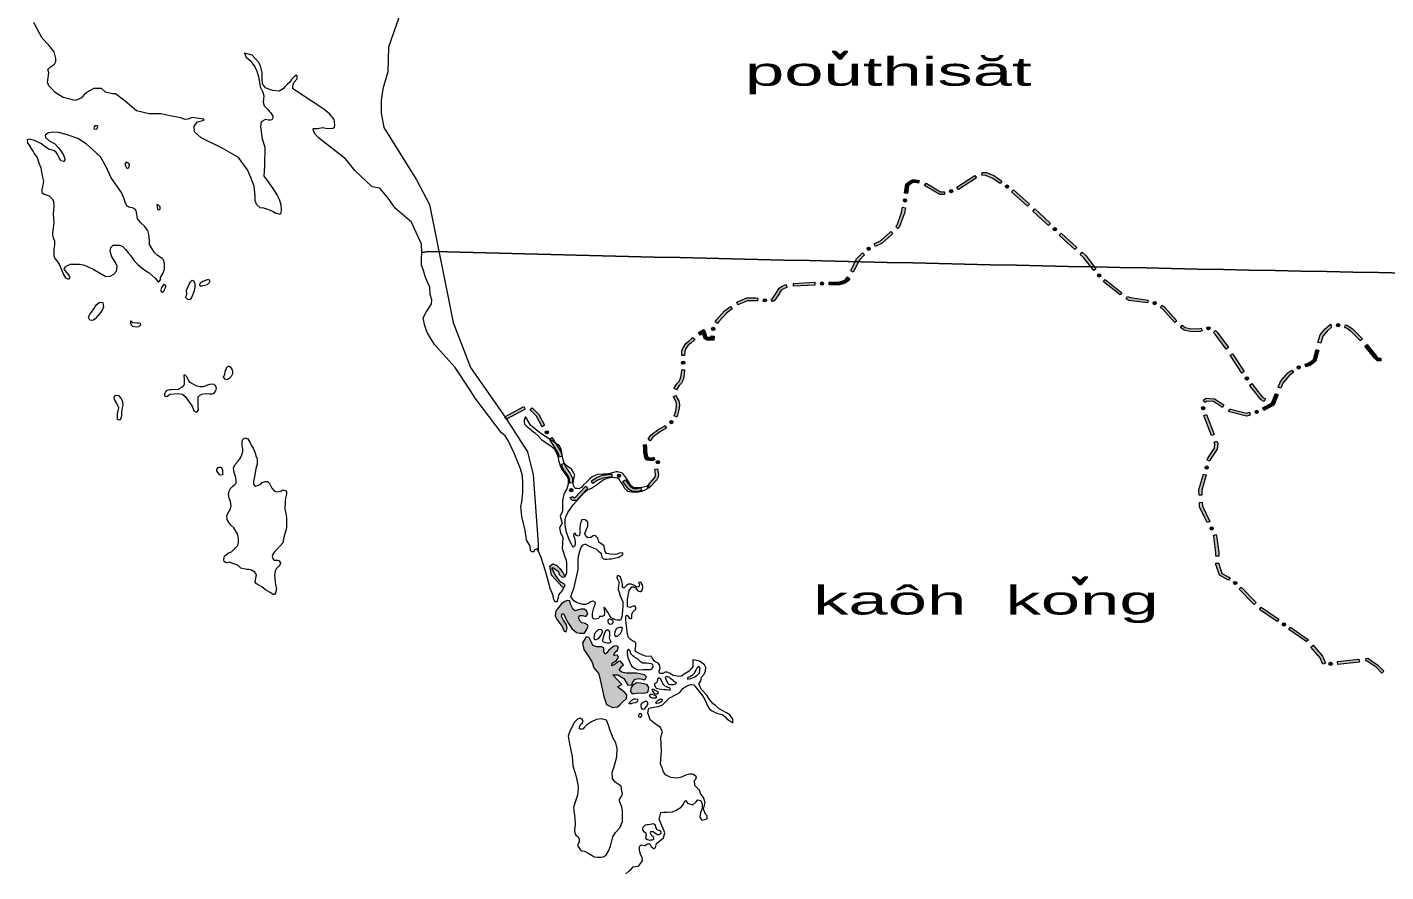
# Model space of a CAD drawing. Header units: metres. Extents: x -835890 to 1024355, y 79891 to 2211954.
# Drawn here: x -624335 to -433987, y 810971 to 929278 of the extents above; entities that cross this region are included whole.
import ezdxf

# ---------------------------------------------------------------- set-up
doc = ezdxf.new("R2010")
doc.units = ezdxf.units.M
doc.header["$LTSCALE"] = 2200
for name, color, linetype, lineweight in [('18', 7, 'Continuous', 13), ('20', 7, 'Continuous', 13), ('36', 7, 'Continuous', 13), ('37', 7, 'Continuous', 13)]:
    doc.layers.add(name, color=color, linetype=linetype, lineweight=lineweight)

msp = doc.modelspace()

# ---------------------------------------------------------------- hatches: boundary and pattern name
at = {"layer": '18'}
for points in [[(-549208, 852803), (-549051, 852237), (-549316, 852217), (-549773, 852561), (-549854, 852979), (-550701, 853535), (-550880, 853441), (-550555, 852950), (-550351, 852512), (-549851, 851836), (-549532, 851547), (-549118, 851291), (-549003, 851119), (-549142, 850792), (-549361, 850869), (-550384, 851946), (-550889, 852506), (-551131, 853792), (-550691, 854132), (-550131, 853891), (-549669, 853418), (-549405, 852968)], [(-545950, 844875), (-545717, 845387), (-545810, 845573), (-546276, 845806), (-546648, 845852), (-546881, 846085), (-547114, 846504), (-546974, 846876), (-546555, 846876), (-546229, 846783), (-546043, 846783), (-545764, 847109), (-545950, 847528), (-546322, 847760), (-546788, 847760), (-547579, 847528), (-547858, 847714), (-548231, 848459), (-548324, 848924), (-548649, 848970), (-549022, 848831), (-549487, 848505), (-549906, 847993), (-550278, 847528), (-550371, 846830), (-550185, 846411), (-549813, 845899), (-549394, 845340), (-549115, 844689), (-548836, 844596), (-548696, 845154), (-548836, 845666), (-549208, 846225), (-549487, 846737), (-549394, 847155), (-549161, 847062), (-548882, 846411), (-548510, 845759), (-548044, 845061), (-547393, 844503), (-546974, 844410), (-546276, 844410)], [(-540606, 836089), (-541610, 836875), (-541042, 837224), (-542297, 838583), (-541566, 838577), (-540737, 838053), (-540169, 837137), (-539645, 837180), (-539471, 837573), (-539165, 837966), (-538598, 838053), (-538379, 838010), (-538030, 837923), (-537768, 837923), (-537550, 838272), (-537855, 838577), (-538990, 838796), (-539689, 838796), (-540431, 838796), (-541042, 838927), (-541391, 839232), (-541129, 839669), (-540780, 839974), (-541217, 840454), (-541479, 840411), (-541959, 840062), (-542439, 839843), (-542395, 840192), (-541784, 840585), (-541479, 840978), (-541653, 841327), (-542002, 841284), (-542133, 841327), (-542002, 841677), (-541610, 842026), (-541479, 842462), (-541784, 842637), (-542133, 842593), (-542832, 842026), (-543137, 841633), (-543356, 841458), (-543530, 841764), (-543530, 842332), (-543836, 842506), (-544142, 842506), (-544534, 842506), (-545102, 842681), (-545364, 843336), (-545582, 843772), (-546019, 843903), (-546542, 843030), (-546368, 842113), (-545757, 841240), (-545233, 840411), (-544927, 839538), (-544229, 838708), (-543792, 836613), (-543530, 835522), (-543356, 834954), (-543181, 834430), (-542308, 833994), (-541610, 834081), (-541260, 834430), (-540911, 834736), (-540387, 835260), (-540300, 835696)], [(-539770, 836223), (-539761, 836385), (-539676, 836809), (-539367, 837225), (-538922, 837484), (-538387, 837430), (-538152, 837404), (-537576, 837261), (-537291, 836780), (-537389, 836236), (-537516, 836045), (-538004, 835925), (-538654, 835996), (-539323, 835916), (-539476, 835876)]]:
    msp.add_hatch(color=256, dxfattribs=at).paths.add_polyline_path(points)
at = {"layer": '20'}
for points in [[(-509840, 925874), (-510425, 925365), (-511085, 925874), (-511548, 925874), (-510613, 924855), (-510241, 924855), (-509367, 925874)], [(-476226, 852231), (-476811, 851722), (-477472, 852231), (-477934, 852231), (-476999, 851212), (-476627, 851212), (-475753, 852231)]]:
    msp.add_hatch(color=256, dxfattribs=at).paths.add_polyline_path(points)
at = {"layer": '37'}
for points in [[(-494071, 906863), (-491554, 908494), (-491336, 908159), (-493854, 906527)], [(-490559, 908931), (-489923, 908903), (-488831, 908435), (-487772, 907700), (-488000, 907371), (-489026, 908083), (-490014, 908506), (-490577, 908531)], [(-501415, 906032), (-501239, 907287), (-500753, 907685), (-500319, 907901), (-499885, 907901), (-499379, 907820), (-499442, 907425), (-499917, 907501), (-500225, 907501), (-500534, 907347), (-500865, 907076), (-501019, 905976)], [(-498392, 907440), (-496356, 906230), (-495834, 906230), (-495834, 905830), (-496465, 905830), (-498596, 907096)], [(-494676, 906399, 1), (-495098, 906242, 1)], [(-486880, 906837, 1), (-487250, 907094, 1)], [(-486147, 906497), (-483922, 904484), (-484190, 904187), (-486415, 906200)], [(-501324, 905237, 1), (-501387, 904791, 1)], [(-502652, 901379), (-502469, 901568), (-501821, 903332), (-501695, 904058), (-501301, 903990), (-501433, 903228), (-502122, 901351), (-502364, 901101)], [(-483180, 903813), (-481851, 902611), (-480959, 901795), (-481229, 901500), (-482120, 902315), (-483448, 903517)], [(-505674, 898918), (-504785, 899361), (-503474, 900527), (-503346, 900659), (-503058, 900381), (-503197, 900238), (-504559, 899026), (-505495, 898560)], [(-480190, 900821, 1), (-480522, 901125, 1)], [(-479483, 900446), (-477269, 898421), (-477539, 898126), (-479753, 900150)], [(-506288, 898407, 1), (-506603, 898085, 1)], [(-508949, 895140), (-508123, 896816), (-507288, 897671), (-507002, 897391), (-507793, 896582), (-508590, 894963)], [(-476531, 897747), (-476027, 897286), (-474594, 895420), (-474911, 895176), (-476323, 897014), (-476801, 897451)], [(-474007, 894327, 1), (-474281, 894683, 1)], [(-520104, 891154), (-519905, 891278), (-519488, 891870), (-518986, 892719), (-518480, 893056), (-518010, 893213), (-517883, 892834), (-518303, 892694), (-518688, 892437), (-519152, 891652), (-519625, 890982), (-519892, 890815)], [(-516982, 893399), (-513986, 893555), (-513965, 893156), (-516961, 893000)], [(-512750, 893371, 1), (-513200, 893366, 1)], [(-511978, 893579), (-510552, 893594), (-509875, 893808), (-509754, 893427), (-510488, 893195), (-511973, 893179)], [(-509934, 893778), (-509656, 893986), (-509394, 894301), (-509086, 894045), (-509379, 893694), (-509694, 893458)], [(-473324, 893953), (-470974, 892089), (-471223, 891775), (-473573, 893640)], [(-524930, 890742), (-523499, 891356), (-522259, 891356), (-521954, 891322), (-521998, 890925), (-522281, 890956), (-523417, 890956), (-524773, 890375)], [(-520759, 890988, 1), (-521206, 891038, 1)], [(-470171, 891574), (-469821, 891399), (-467302, 891056), (-467356, 890659), (-469941, 891012), (-470350, 891217)], [(-466169, 890526, 1), (-466567, 890735, 1)], [(-527962, 888005), (-527775, 888308), (-526636, 889524), (-525793, 890156), (-525553, 889836), (-526368, 889225), (-527456, 888064), (-527621, 887795)], [(-465390, 890341), (-465079, 890177), (-463247, 888169), (-463542, 887900), (-465327, 889856), (-465576, 889987)], [(-528208, 887243, 1), (-528237, 886794, 1)], [(-462532, 887541), (-462093, 887230), (-461191, 887022), (-460026, 887058), (-459867, 887120), (-459721, 886747), (-459946, 886660), (-461231, 886621), (-462260, 886858), (-462763, 887215)], [(-458604, 887088, 1), (-459054, 887107, 1)], [(-443490, 885106), (-443196, 886178), (-442489, 887003), (-441766, 887646), (-441697, 887657), (-441637, 887261), (-441589, 887268), (-442203, 886722), (-442834, 885986), (-443104, 885001)], [(-440456, 887493, 1), (-440901, 887564, 1)], [(-439659, 887570), (-439451, 887537), (-438692, 887057), (-437295, 885659), (-437256, 885611), (-437565, 885358), (-437592, 885390), (-438943, 886743), (-439595, 887155), (-439722, 887175)], [(-532640, 883279), (-532640, 883485), (-532610, 883945), (-532393, 884473), (-531998, 885021), (-531618, 885314), (-531206, 885688), (-531101, 885831), (-530778, 885595), (-530907, 885419), (-531361, 885007), (-531708, 884740), (-532041, 884278), (-532215, 883853), (-532240, 883472), (-532240, 883279)], [(-530275, 886497), (-529558, 886935), (-529284, 886481), (-529152, 885932), (-529013, 885840), (-528499, 885840), (-528486, 886034), (-528087, 886008), (-528123, 885440), (-529135, 885440), (-529505, 885687), (-529659, 886328), (-529693, 886384), (-530066, 886156)], [(-457866, 886790), (-457608, 886546), (-456013, 884393), (-456334, 884155), (-457908, 886280), (-458141, 886500)], [(-455460, 883545), (-453824, 881030), (-454159, 880812), (-455795, 883327)], [(-444825, 882228), (-444137, 882744), (-443754, 884142), (-443368, 884036), (-443787, 882507), (-444585, 881908)], [(-436623, 884837), (-435287, 883204), (-435035, 882937), (-434699, 882937), (-434699, 882537), (-435208, 882537), (-435588, 882940), (-436932, 884584)], [(-532432, 882504, 1), (-532416, 882055, 1)], [(-445977, 881683, 1), (-446408, 881553, 1)], [(-445293, 882099), (-444763, 882260), (-444647, 881877), (-445177, 881716)], [(-533701, 878666), (-533578, 878898), (-533314, 879309), (-533010, 879670), (-532835, 879969), (-532735, 880322), (-532681, 880782), (-532625, 881303), (-532228, 881260), (-532283, 880737), (-532341, 880244), (-532464, 879812), (-532682, 879438), (-532992, 879071), (-533232, 878696), (-533348, 878478)], [(-453324, 879894, 1), (-453569, 880272, 1)], [(-449064, 878877), (-448741, 879646), (-447700, 880880), (-447147, 881254), (-446923, 880923), (-447430, 880580), (-448395, 879435), (-448695, 878722)], [(-533693, 874853), (-533580, 875079), (-533421, 875743), (-533368, 876353), (-533417, 876822), (-533714, 877309), (-533790, 877554), (-533407, 877671), (-533347, 877474), (-533029, 876953), (-532966, 876357), (-533025, 875679), (-533202, 874942), (-533335, 874674)], [(-452734, 879354), (-452712, 879320), (-451901, 878251), (-451205, 877393), (-450842, 877199), (-451031, 876846), (-451465, 877079), (-452216, 878004), (-453039, 879090), (-453069, 879136)], [(-451256, 875940), (-450007, 876634), (-449452, 877955), (-449083, 877800), (-449692, 876352), (-451062, 875591)], [(-557392, 874712), (-554747, 876128), (-554558, 875776), (-557203, 874360)], [(-557392, 874712), (-554747, 876128), (-554558, 875776), (-557203, 874360)], [(-553645, 875970), (-553484, 875857), (-552651, 875025), (-551834, 873511), (-552186, 873321), (-552975, 874783), (-553742, 875550), (-553874, 875642)], [(-553645, 875970), (-553484, 875857), (-552651, 875025), (-551834, 873511), (-552186, 873321), (-552975, 874783), (-553742, 875550), (-553874, 875642)], [(-459577, 876127, 1), (-459549, 875678, 1)], [(-459573, 876990), (-459219, 877303), (-458008, 877219), (-456674, 876366), (-456890, 876029), (-458137, 876827), (-459080, 876892), (-459308, 876690)], [(-455832, 875827), (-455727, 875760), (-453506, 875222), (-453099, 875332), (-452995, 874946), (-453501, 874809), (-455886, 875387), (-456047, 875490)], [(-451864, 875458, 1), (-452299, 875340, 1)], [(-449967, 876758), (-449773, 876678), (-449926, 876308), (-450121, 876389)], [(-533928, 874113, 1), (-534257, 873805, 1)], [(-458428, 872072), (-459502, 874873), (-459128, 875016), (-458055, 872215)], [(-551428, 872339, 1), (-551642, 872734, 1)], [(-551428, 872339, 1), (-551642, 872734, 1)], [(-550837, 871804), (-550300, 871015), (-549562, 869821), (-549380, 869135), (-549766, 869032), (-549934, 869661), (-550635, 870797), (-551167, 871579)], [(-550837, 871804), (-550300, 871015), (-549562, 869821), (-549380, 869135), (-549766, 869032), (-549934, 869661), (-550635, 870797), (-551167, 871579)], [(-537318, 871648), (-537262, 871697), (-537009, 872091), (-536642, 872398), (-536226, 872676), (-535937, 872936), (-535471, 873170), (-535145, 873360), (-534959, 873480), (-534743, 873144), (-534936, 873019), (-535280, 872818), (-535709, 872603), (-535980, 872359), (-536402, 872077), (-536706, 871823), (-536956, 871433), (-537054, 871347)], [(-536418, 868660), (-536793, 868546), (-537164, 868575), (-537498, 868649), (-537785, 868938), (-537949, 869739), (-537949, 870282), (-538000, 870764), (-537603, 870807), (-537549, 870303), (-537549, 869779), (-537417, 869135), (-537297, 869014), (-537105, 868972), (-536837, 868951), (-536534, 869043)], [(-459013, 868614), (-458924, 868930), (-457987, 870291), (-457924, 870891), (-458039, 871135), (-457677, 871305), (-457515, 870960), (-457600, 870148), (-458557, 868758), (-458628, 868507)], [(-549130, 868202), (-548829, 867549), (-548242, 866749), (-547950, 866107), (-547925, 865444), (-548325, 865429), (-548347, 866013), (-548589, 866545), (-549175, 867345), (-549493, 868035)], [(-549130, 868202), (-548829, 867549), (-548242, 866749), (-547950, 866107), (-547925, 865444), (-548325, 865429), (-548347, 866013), (-548589, 866545), (-549175, 867345), (-549493, 868035)], [(-535865, 868532, 1), (-536101, 868148, 1)], [(-545308, 865689), (-544564, 866185), (-543722, 866522), (-542512, 866687), (-542416, 866687), (-542416, 866287), (-542485, 866287), (-543620, 866132), (-544377, 865829), (-545086, 865356)], [(-545308, 865689), (-544564, 866185), (-543722, 866522), (-542512, 866687), (-542416, 866687), (-542416, 866287), (-542485, 866287), (-543620, 866132), (-544377, 865829), (-545086, 865356)], [(-541240, 866324, 1), (-541615, 866573, 1)], [(-541240, 866324, 1), (-541615, 866573, 1)], [(-537513, 864985), (-537349, 865152), (-536461, 866141), (-536359, 866303), (-536312, 866617), (-536403, 867359), (-536006, 867407), (-535909, 866611), (-535976, 866162), (-536141, 865899), (-537057, 864878), (-537228, 864705)], [(-460142, 863711), (-460167, 864484), (-459551, 866688), (-459166, 866580), (-459765, 864435), (-459743, 863724)], [(-459029, 867814, 1), (-459150, 867381, 1)], [(-548120, 864213, 1), (-548096, 864662, 1)], [(-548120, 864213, 1), (-548096, 864662, 1)], [(-547881, 863529), (-547872, 863506), (-547746, 863380), (-547545, 863380), (-546213, 864867), (-546073, 864998), (-545800, 864705), (-545927, 864587), (-547366, 862980), (-547912, 862980), (-548213, 863281), (-548252, 863380)], [(-547881, 863529), (-547872, 863506), (-547746, 863380), (-547545, 863380), (-546213, 864867), (-546073, 864998), (-545800, 864705), (-545927, 864587), (-547366, 862980), (-547912, 862980), (-548213, 863281), (-548252, 863380)], [(-540552, 865890), (-539805, 864881), (-539408, 864660), (-538895, 864660), (-538365, 864778), (-538278, 864388), (-538851, 864260), (-539512, 864260), (-540075, 864573), (-540873, 865652)], [(-540552, 865890), (-539805, 864881), (-539408, 864660), (-538895, 864660), (-538365, 864778), (-538278, 864388), (-538851, 864260), (-539512, 864260), (-540075, 864573), (-540873, 865652)], [(-459001, 859879), (-460091, 862106), (-460110, 862712), (-459710, 862725), (-459694, 862205), (-458642, 860054)], [(-458481, 859270, 1), (-458283, 858866, 1)], [(-457790, 855196), (-457790, 855677), (-458081, 857939), (-458144, 858080), (-457778, 858242), (-457692, 858048), (-457390, 855702), (-457390, 855196)], [(-456013, 851800), (-457271, 852505), (-457790, 854021), (-457790, 854196), (-457390, 854196), (-457390, 854088), (-456942, 852779), (-455817, 852149)], [(-455241, 851593, 1), (-454927, 851271, 1)], [(-452429, 848433), (-454527, 850578), (-454242, 850857), (-452143, 848713)], [(-449200, 846027), (-451670, 847730), (-451443, 848059), (-448973, 846357)], [(-448448, 845752, 1), (-448078, 845497, 1)], [(-445143, 843200), (-445209, 843277), (-447553, 844892), (-447326, 845222), (-444939, 843576), (-444840, 843460)], [(-442825, 840058), (-443203, 840941), (-444492, 842441), (-444188, 842702), (-442860, 841155), (-442457, 840215)], [(-441955, 840078, 1), (-441508, 840128, 1)], [(-437734, 840346), (-440715, 840015), (-440759, 840412), (-437778, 840744)], [(-434526, 838795), (-435360, 839629), (-436620, 840470), (-436740, 840457), (-436784, 840854), (-436519, 840883), (-435105, 839940), (-434243, 839078)]]:
    msp.add_hatch(color=256, dxfattribs=at).paths.add_polyline_path(points)

# ---------------------------------------------------------------- linework, layer by layer
at = {"layer": '18'}
msp.add_line((-604688, 877600), (-604358, 877883), dxfattribs=at)
for points in [[(-600938, 915436), (-600481, 916009), (-599538, 916238), (-599653, 916410), (-601196, 916639), (-601824, 916410), (-602224, 916352), (-602796, 916582), (-604338, 916868), (-605596, 917155), (-607253, 917155), (-608996, 917556), (-610596, 918931), (-611967, 919962), (-612367, 919962), (-613339, 920191), (-613910, 920707), (-614996, 920707), (-615625, 920363), (-616310, 919905), (-616767, 919332), (-617625, 918988), (-619310, 919446), (-620396, 920134), (-620910, 920707), (-621310, 921051), (-621482, 921566), (-621425, 921853), (-621310, 922884), (-621425, 923343), (-621082, 923744), (-620510, 924087), (-620339, 924489), (-620339, 924890), (-620568, 925806), (-621282, 926780), (-622253, 927754), (-622882, 928958), (-623396, 929932)], [(-569823, 900538), (-570509, 901971), (-572795, 903919), (-573766, 905351), (-574909, 906727), (-575995, 906898), (-578423, 909190), (-579738, 910852), (-582252, 912800), (-583509, 913774), (-583966, 914290), (-584195, 914633), (-584252, 915092), (-583681, 915092), (-582938, 915206), (-582481, 915149), (-581795, 915092), (-581509, 915149), (-581281, 915264), (-581223, 915550), (-581281, 916009), (-581338, 916352), (-581938, 917097), (-582795, 917785), (-586624, 920306), (-587138, 920650), (-587138, 921051), (-586967, 921509), (-586509, 922025), (-586509, 922483), (-586624, 922540), (-586909, 922311), (-587309, 921967), (-587538, 921566), (-587881, 921280), (-588224, 920936), (-588452, 920650), (-589024, 920306), (-589938, 920420), (-590624, 920650), (-590967, 920764), (-591367, 921337), (-591424, 922025), (-591424, 922884), (-591652, 923858), (-591938, 924374), (-592795, 925348), (-593881, 925634), (-593652, 925061), (-593081, 924603), (-592424, 923744), (-592138, 923113), (-591910, 922369), (-591681, 920936), (-591452, 920478), (-591338, 920191), (-591167, 919676), (-591224, 919217), (-591281, 918759), (-591110, 918243), (-590652, 917785), (-590424, 917498), (-590195, 917269), (-589909, 916811), (-589909, 916582), (-590081, 916295), (-590252, 916238), (-590538, 916238), (-590938, 916352), (-591538, 916009), (-591652, 915321), (-591424, 913659), (-591024, 912456), (-591081, 909878), (-591195, 908388), (-590681, 907758), (-590395, 907357), (-589938, 906669), (-589252, 905638), (-588967, 905065), (-588795, 904377), (-588738, 903747), (-588795, 903289), (-588909, 903060), (-589309, 903174), (-589538, 903174), (-589938, 903461), (-590624, 903747), (-591195, 903919), (-591710, 903976), (-592167, 904377), (-592395, 904950), (-592395, 905638), (-592510, 907013), (-592995, 908216), (-593452, 909305), (-594710, 911024), (-596995, 912342), (-599967, 913774), (-600881, 914633), (-600938, 915436)], [(-607191, 898873), (-607191, 899412), (-607308, 900228), (-607447, 900788), (-607912, 901395), (-608424, 901861), (-608889, 902421), (-609029, 903354), (-609169, 903728), (-609587, 903961), (-609959, 904007), (-610332, 904194), (-610611, 904707), (-610750, 905221), (-611099, 906130), (-612588, 908183), (-613332, 909816), (-614077, 911123), (-615217, 912173), (-616054, 912919), (-617217, 913666), (-618752, 914179), (-619916, 914505), (-620613, 914552), (-621358, 914459), (-621823, 914132), (-621777, 913806), (-621311, 913386), (-620986, 913199), (-620520, 912966), (-619962, 912359), (-619543, 911799), (-619264, 911333), (-619078, 910866), (-619078, 910680), (-619218, 910446), (-619636, 910540), (-619823, 910866), (-620009, 911286), (-620288, 911753), (-620660, 911986), (-621358, 912173), (-622009, 912639), (-622335, 912919), (-623312, 913386), (-624010, 913572), (-624335, 913479), (-624289, 913012), (-624079, 912748), (-623707, 912188), (-623475, 911862), (-623289, 911489), (-622916, 911023), (-622637, 910137), (-622405, 909578), (-622218, 908459), (-622032, 907717), (-622125, 907157), (-622265, 906597), (-622265, 906130), (-621963, 905874), (-621265, 905640), (-620846, 905221), (-620660, 904894), (-620613, 904147), (-620660, 903681), (-620706, 903074), (-620613, 901908), (-620776, 900485), (-620776, 900205), (-620683, 899785), (-620497, 899365), (-620497, 899235)], [(-431376, 894828), (-435001, 894897), (-438625, 894968), (-442250, 895038), (-445874, 895110), (-449499, 895181), (-453123, 895254), (-456748, 895327), (-460372, 895401), (-463997, 895475), (-467621, 895550), (-471246, 895625), (-474870, 895701), (-478495, 895778), (-482119, 895855), (-485743, 895932), (-489368, 896011), (-492992, 896090), (-496617, 896169), (-500241, 896249), (-503865, 896330), (-507490, 896411), (-511114, 896493), (-514738, 896575), (-518362, 896658), (-521987, 896741), (-525611, 896826), (-529235, 896910), (-532859, 896995), (-536484, 897081), (-540108, 897168), (-543732, 897255), (-547356, 897342), (-550980, 897431), (-554604, 897519), (-558229, 897609), (-561853, 897699), (-565477, 897789), (-568042, 897854), (-569052, 897731), (-569096, 898879), (-569823, 900538)], [(-620497, 899235), (-620497, 898805), (-620590, 898245), (-620590, 897265), (-620451, 896892), (-620171, 896566), (-619799, 896006), (-619567, 895446), (-619241, 894653), (-618962, 894186), (-618636, 894046), (-618450, 894046), (-618357, 894139), (-618357, 894373), (-618497, 894606), (-618776, 894933), (-619148, 895399), (-619008, 895726), (-618683, 895912), (-618264, 896099), (-617008, 896099), (-616496, 896006), (-615984, 895819), (-615007, 895352), (-614193, 894863), (-613309, 894349), (-612704, 894396), (-612193, 894676), (-611820, 895096), (-611727, 895796), (-611960, 896309), (-612472, 897102), (-612704, 897849), (-612611, 898409), (-612286, 898735), (-611727, 898735), (-611355, 898735), (-610936, 898549), (-610564, 898129), (-610192, 897662), (-609820, 897242), (-609355, 896542), (-608843, 896029), (-608238, 895516), (-607726, 895143), (-607261, 894863), (-606424, 894116), (-606005, 893603), (-605912, 893603), (-605679, 893883), (-605633, 894209), (-605330, 894793), (-605098, 895399), (-605098, 896192), (-605237, 896706), (-605423, 896892), (-606075, 897312), (-606493, 897732), (-606912, 898385), (-607191, 898852), (-607191, 898873)], [(-549963, 849362), (-550029, 849122), (-550080, 848800), (-550308, 848800), (-550480, 849029), (-550594, 849258), (-550651, 849659), (-551051, 850633), (-551165, 851091), (-551708, 853097), (-552337, 854988), (-552737, 855962), (-552908, 856191), (-553251, 856076), (-553365, 855790), (-553651, 855790), (-553823, 855962), (-553880, 856592), (-554394, 857451), (-554566, 858769), (-554737, 859571), (-555023, 860717), (-555166, 862150), (-555051, 862780), (-554880, 864040), (-554880, 865186), (-554880, 865759), (-554994, 866619), (-555223, 867421), (-556108, 869598), (-556966, 871374), (-557366, 872062), (-557880, 872463), (-558623, 873437), (-561566, 877333), (-562480, 878708), (-564366, 881631), (-567252, 884839), (-568280, 886501), (-568680, 887647), (-568852, 888563), (-568452, 889366), (-568052, 889939), (-567709, 890512), (-567652, 891085), (-567880, 891829), (-567909, 892861), (-568195, 893491), (-568595, 894350), (-568823, 895210), (-569109, 895955), (-569079, 896879), (-569052, 897731), (-568042, 897854), (-565477, 897789), (-561853, 897699), (-558229, 897609), (-554604, 897519), (-550980, 897431), (-547356, 897342), (-543732, 897255), (-540108, 897168), (-536484, 897081), (-532859, 896995), (-529235, 896910), (-525611, 896826), (-521987, 896741), (-518362, 896658), (-514738, 896575), (-511114, 896493), (-507490, 896411), (-503865, 896330), (-500241, 896249), (-496617, 896169), (-492992, 896090), (-489368, 896011), (-485743, 895932), (-482119, 895855), (-478495, 895778), (-474870, 895701), (-471246, 895625), (-467621, 895550), (-463997, 895475), (-460372, 895401), (-456748, 895327), (-453123, 895254), (-449499, 895181), (-445874, 895110), (-442250, 895038), (-438625, 894968), (-435001, 894897), (-431376, 894828)], [(-600137, 893367), (-600163, 893336), (-600210, 893253), (-600210, 893203), (-600112, 893055)], [(-600112, 893055), (-599965, 893006), (-599817, 893055), (-599719, 893105), (-599424, 893154), (-599080, 893253), (-598835, 893450), (-598736, 893647), (-598736, 893844), (-598933, 893893), (-599130, 893893), (-599744, 893663), (-600137, 893367)], [(-604358, 877883), (-603179, 877978), (-602566, 877883), (-602189, 877553), (-601199, 876183), (-600963, 875521), (-600821, 875427), (-600633, 875332), (-600491, 875427), (-600350, 875663), (-600397, 876088), (-600397, 876419), (-600397, 876797), (-600397, 877128), (-600397, 877506), (-600208, 877695), (-599878, 877883), (-599360, 877978), (-598794, 877931), (-598417, 877931), (-598181, 877978), (-597898, 878356), (-597804, 878734), (-597945, 879112), (-598275, 879254), (-598794, 879206), (-599737, 878923), (-600161, 878923), (-600539, 879017), (-600774, 879112), (-601057, 879254), (-601482, 879490), (-601670, 879726), (-601812, 880010), (-601906, 880246), (-602047, 880388), (-602236, 880577), (-602377, 880482), (-602330, 879915), (-602330, 879632), (-602330, 879254), (-602472, 878970), (-602708, 878828), (-603132, 878545), (-604122, 878498), (-604358, 878498), (-604735, 878403), (-604971, 878214), (-605112, 877931), (-605112, 877647), (-604924, 877553), (-604688, 877600)], [(-546879, 859578), (-546923, 859175), (-546923, 858816), (-546923, 858457), (-546968, 858098), (-547147, 857963), (-547371, 858098), (-547550, 858367), (-547730, 858367), (-547774, 858098), (-547640, 857694), (-547550, 857245), (-547550, 856976), (-547595, 856617), (-547819, 856437), (-547953, 856572), (-548088, 856886), (-548401, 857469), (-548804, 858681), (-548939, 859578), (-548983, 860252), (-548849, 860700), (-548580, 861284), (-547819, 862361), (-546949, 863362), (-546341, 864039), (-545834, 864479), (-545260, 864716), (-544585, 865190), (-543943, 865631), (-543538, 865935), (-542896, 866138), (-542356, 866240), (-541714, 866172), (-541444, 866003), (-541208, 865597), (-540904, 865123), (-540634, 864716), (-540228, 864310), (-539688, 864174), (-539148, 864141), (-538641, 864174), (-538067, 864344), (-537763, 864479), (-537425, 864682), (-537189, 864987), (-537256, 865123), (-537527, 864953), (-538236, 864784), (-538574, 864750), (-539384, 864818), (-539823, 865190), (-540060, 865563), (-540330, 866003), (-540600, 866409), (-540938, 866816), (-541562, 867019), (-541799, 867019), (-542170, 866917), (-542643, 866748), (-543116, 866680), (-543589, 866680), (-544433, 866613), (-545176, 866274), (-545547, 865969), (-545986, 865563), (-546392, 865156), (-546662, 864784), (-547033, 864615), (-547337, 864649), (-547506, 864682), (-547675, 864818), (-547810, 865089), (-547844, 865394), (-547726, 866105), (-547591, 866545), (-547793, 866917), (-548097, 867357), (-548840, 867899), (-549144, 868373), (-549279, 868881), (-549414, 869694), (-549516, 870168), (-549786, 870676), (-550259, 870947), (-550934, 871421), (-552521, 872471), (-553838, 873554), (-554345, 874435), (-554480, 874638), (-554548, 874638), (-554683, 874231), (-554683, 873960), (-554649, 873690), (-554412, 873419), (-554176, 873249), (-553940, 873080), (-553636, 872809), (-553230, 872471), (-552758, 872030), (-552217, 871489)], [(-592678, 870293), (-592386, 869674), (-592288, 869251), (-592126, 868827), (-592126, 868078), (-592321, 867394), (-592483, 866352), (-592613, 865668), (-592613, 865375), (-592548, 865147), (-592288, 864985), (-591606, 865278), (-591411, 865506), (-590988, 865636), (-590663, 865636), (-590371, 865343), (-590046, 864724), (-589753, 864333), (-589396, 864203), (-588811, 864268), (-588518, 864496), (-588063, 864333), (-587998, 864203), (-587998, 863845), (-588128, 863324), (-588177, 862824), (-588242, 861749), (-588112, 861162), (-588015, 860608), (-587982, 860086), (-587982, 859109), (-588356, 857854), (-588518, 857071), (-588876, 856648), (-589331, 856159), (-589656, 855833), (-589851, 855572), (-590013, 855148), (-589867, 854774), (-589705, 854611), (-589510, 854611), (-589315, 854611), (-589022, 854545), (-588827, 854252), (-588925, 853926), (-589185, 853698), (-589445, 853405), (-589607, 853046), (-589672, 852590), (-589575, 851547), (-589542, 851156), (-589396, 850683), (-589461, 850357), (-589526, 850031), (-589688, 849836), (-589883, 849803), (-590306, 850096), (-590923, 850455), (-591443, 850879), (-591801, 851074), (-592223, 851302), (-592386, 851563), (-592353, 851856), (-592223, 852573), (-592418, 852932), (-592906, 853225), (-593296, 853323), (-593621, 853323), (-594401, 853519), (-594726, 853845), (-595116, 854040), (-596058, 854334), (-596367, 854252), (-596562, 854285), (-596725, 854448), (-596790, 854708), (-596692, 855165), (-596172, 855588), (-595685, 855849), (-595295, 856208), (-595002, 856501), (-594807, 856697), (-594742, 857120), (-594710, 857642), (-594872, 858294), (-595376, 859157), (-595798, 859516), (-596058, 859875), (-596318, 860331), (-596351, 860885), (-596058, 861472), (-595863, 861798), (-595766, 862221), (-595847, 862857), (-596042, 863313), (-596107, 863802), (-596042, 864291), (-595847, 864650), (-595522, 864976), (-595327, 865106), (-595067, 865432)], [(-595067, 865432), (-595067, 865823), (-595100, 866181), (-595343, 866882), (-595441, 867502), (-595246, 867990), (-594791, 868479), (-594433, 868968), (-594238, 869359), (-594141, 869848), (-594108, 870174), (-594222, 870745), (-594222, 871136), (-594190, 871462), (-593962, 871657), (-593735, 871755), (-593442, 871625), (-593117, 871136), (-592955, 870745), (-592678, 870293)], [(-552217, 871489), (-550917, 870603), (-550444, 870231), (-550107, 869520), (-549938, 869047), (-549904, 868607), (-549668, 867862), (-549465, 867423), (-548992, 866746), (-548756, 866441), (-548587, 866170), (-548519, 865764), (-548519, 865291), (-548722, 864614), (-548992, 864140), (-549127, 863802), (-549354, 862976), (-549354, 862437), (-549354, 861465), (-549680, 860775), (-549508, 860259), (-549394, 859800), (-549737, 859170), (-549623, 858425), (-549508, 858311), (-549280, 857795), (-549337, 856936), (-549394, 856248), (-548994, 855102), (-548822, 854644), (-548765, 854128), (-548765, 853383), (-548765, 852753), (-549051, 852237), (-549316, 852217), (-549773, 852561), (-549854, 852979), (-550351, 853330), (-550701, 853535), (-550880, 853441), (-550555, 852950), (-550351, 852512), (-549851, 851836), (-549532, 851547), (-549118, 851291), (-549003, 851119), (-549322, 850411), (-549891, 849770), (-549963, 849362)], [(-540363, 851059), (-540676, 850745), (-540855, 850745), (-540945, 850835), (-540945, 851239), (-541034, 851643), (-541213, 852227), (-541437, 852451), (-541661, 852451), (-541706, 852182), (-541572, 851868), (-541393, 851508), (-541482, 851104), (-541527, 850521), (-541393, 850161), (-541258, 849622), (-540900, 848769), (-540900, 848186), (-540945, 847512), (-541034, 846659), (-541213, 846210), (-541661, 846210), (-541930, 846255), (-542512, 846524), (-542691, 846839), (-543005, 847332), (-543318, 847826), (-543453, 848006), (-543542, 848006), (-543497, 847692), (-543453, 847288), (-543497, 846883), (-543766, 846749), (-543945, 846749), (-544169, 846749), (-544304, 846434), (-544707, 846345), (-545020, 846389), (-545154, 846659), (-545154, 847198), (-544931, 847961), (-544796, 848231), (-544707, 848680), (-545020, 848904), (-545154, 848904), (-545378, 848769), (-545647, 848590), (-546095, 848410), (-546498, 848410), (-547259, 848635), (-547752, 848949), (-548155, 849488), (-547931, 850206), (-547685, 850783), (-547147, 853296), (-547147, 854642), (-547103, 855181), (-546923, 855899), (-546700, 856437), (-546431, 856751), (-546207, 856886), (-546117, 856886), (-545490, 856527), (-544595, 856168), (-544281, 855899), (-543968, 855630), (-543878, 855316), (-543833, 855046), (-543609, 854822), (-543385, 854777), (-543117, 854777), (-542803, 854822), (-542490, 854822), (-542042, 854912), (-541460, 855046), (-541146, 855226), (-540878, 855405), (-540878, 855630), (-541370, 855585), (-541728, 855450), (-541997, 855405), (-542624, 855450), (-543162, 855540), (-543341, 855854), (-543520, 856527), (-543520, 856617), (-544236, 857155), (-544371, 857694), (-544774, 858098), (-545042, 858053), (-545356, 857784), (-545804, 857739), (-546073, 857963), (-546207, 858367), (-545983, 858950), (-545804, 859399), (-545804, 859937), (-546162, 860252), (-546565, 860341), (-546789, 859982), (-546879, 859578)], [(-528764, 833772), (-528361, 833502), (-527868, 833233), (-527554, 833143), (-526972, 833008), (-526524, 832694), (-526256, 832335), (-525897, 832110), (-525450, 831841), (-525494, 832335), (-525875, 832963), (-526368, 833233), (-526860, 833502), (-527398, 833817), (-527890, 834266), (-528204, 834490), (-528741, 835119), (-529099, 835703), (-529861, 836511), (-530219, 837274), (-529950, 837723), (-529861, 838217), (-529503, 838666), (-529323, 839070), (-529234, 839609), (-529458, 839968), (-529771, 840193), (-530129, 840462), (-531070, 840642), (-531070, 840193), (-531070, 839744), (-531204, 839519), (-531607, 839070), (-532145, 838756), (-532682, 838397), (-532996, 838307), (-533824, 838487), (-534272, 838756), (-534675, 838936), (-534944, 838936), (-535257, 838756), (-535705, 838756), (-535795, 838936), (-535795, 839115), (-535660, 839430), (-535750, 839968), (-535929, 840193), (-536422, 840417), (-536780, 840956), (-536869, 841136), (-537720, 841181), (-538079, 841315), (-538616, 841540), (-539019, 841764), (-539153, 841989), (-539064, 842618), (-539064, 843022), (-539198, 843201), (-539512, 843336), (-539825, 843516), (-540094, 843785), (-540251, 844279), (-540385, 845491), (-540475, 846210), (-540475, 846839), (-540295, 846928), (-540116, 846749), (-539937, 846434), (-539758, 846434), (-539624, 846524), (-539624, 846704), (-539624, 847018), (-539489, 847377), (-539265, 847602), (-539041, 847737), (-539041, 848006), (-539221, 848231), (-539445, 848186), (-539848, 848006), (-540251, 848096), (-540251, 848410), (-540206, 849173), (-540004, 850386), (-539601, 850880), (-539377, 850880), (-539109, 850745), (-538795, 850341), (-538482, 850251), (-538392, 850251), (-538168, 850386), (-538079, 850790), (-538123, 851149), (-538347, 851553), (-538706, 851508), (-538571, 851194), (-538661, 850880), (-538974, 850835), (-539243, 851059), (-539736, 851284), (-540094, 851284), (-540363, 851059)], [(-540452, 810692), (-540049, 811051), (-539736, 811365), (-539422, 811679), (-538706, 811769), (-538123, 812488), (-538168, 812937), (-538392, 813431), (-538526, 813970), (-538526, 814508), (-538303, 814733), (-537810, 814643), (-537586, 814778), (-537407, 814912), (-537093, 814912), (-537004, 814688), (-536914, 814508), (-536511, 814194), (-536287, 814374), (-536153, 814957), (-535190, 815721), (-535011, 816439), (-535280, 817113), (-535772, 818325), (-535548, 819268), (-535145, 819313), (-534653, 819313), (-533936, 819358), (-533488, 819582), (-532727, 820031), (-532369, 820436), (-532234, 820840), (-532055, 820974), (-531831, 820570), (-531070, 820346), (-530667, 820705), (-530353, 821064), (-529950, 820974), (-529771, 820480), (-529771, 819852), (-529995, 819268), (-530085, 818639), (-529816, 818190), (-529413, 818280), (-529055, 818415), (-529055, 818819), (-529279, 819044), (-529592, 819762), (-529503, 820121), (-529368, 820660), (-529592, 821379), (-529973, 821828), (-530152, 822411), (-530779, 823040), (-530824, 823758), (-530645, 823938), (-530555, 824297), (-531003, 824612), (-531182, 824656), (-531540, 824656), (-532122, 824522), (-532660, 824252), (-533242, 824073), (-534138, 824162), (-534899, 824567), (-535212, 825061), (-535392, 825554), (-535616, 826093), (-535459, 827934), (-535548, 829820), (-535324, 830584), (-535593, 831167), (-536354, 831706), (-537071, 832245), (-537384, 833233), (-537250, 833906), (-536578, 834041), (-535817, 834131), (-535324, 834355), (-534406, 835298), (-533511, 835747), (-532884, 836107), (-532481, 836646), (-531898, 837005), (-531361, 837229), (-530913, 837184), (-530376, 836466), (-529838, 835747), (-529391, 835119), (-529077, 834311), (-528764, 833772)], [(-545275, 831999), (-545961, 831504), (-546294, 831171), (-546418, 831004), (-546543, 830962), (-546834, 830962), (-546959, 831004), (-546959, 831212), (-546834, 831588), (-546585, 831796), (-546460, 832005), (-546543, 832255), (-546834, 832505), (-547167, 832421), (-547666, 831921), (-548040, 831212), (-548373, 830545), (-548539, 829962), (-548414, 829128), (-547999, 827127), (-547874, 825834), (-547479, 824458), (-547188, 823207), (-547146, 822665), (-547229, 821707), (-547479, 820998), (-547811, 819997), (-547624, 818496), (-547583, 817621), (-547666, 816787), (-547624, 816412), (-547458, 816120), (-547125, 815870), (-547001, 815536), (-547001, 815161), (-547250, 814660), (-546855, 814118), (-546647, 813910), (-546273, 813868), (-545732, 813576), (-545192, 813243), (-544901, 813076), (-544443, 813034), (-543861, 813034), (-543487, 813118), (-543154, 813410), (-542822, 813952), (-542614, 814577), (-542447, 815328), (-542281, 815870), (-541907, 816495), (-541283, 817120), (-540909, 818038), (-540909, 818746), (-540950, 819455), (-541034, 820080), (-541304, 820706), (-541345, 821123), (-541054, 821581), (-540930, 821915), (-541025, 822302)], [(-541025, 822302), (-541116, 822974), (-541969, 823524), (-542350, 824059), (-542381, 824945), (-542137, 825556), (-541741, 827054), (-541695, 828230), (-541878, 829024), (-542243, 829697), (-542609, 830613), (-542914, 831499), (-543188, 832202), (-543889, 832386), (-544574, 832304), (-545275, 831999)]]:
    msp.add_lwpolyline(points, dxfattribs=at)
for points in [[(-614938, 915019), (-614612, 914972), (-614472, 915112), (-614449, 915369), (-614589, 915462), (-614868, 915462), (-614961, 915322), (-615007, 915135)], [(-610495, 909723), (-610378, 909513), (-610285, 909513), (-610099, 909560), (-610053, 909793), (-610006, 910026), (-610146, 910213), (-610425, 910353), (-610471, 910353), (-610657, 910073)], [(-606120, 904080), (-606074, 903754), (-605888, 903707), (-605701, 903800), (-605701, 904127), (-605981, 904406), (-606167, 904406)], [(-605492, 892826), (-605345, 893023), (-605149, 893269), (-605050, 893220), (-604952, 893023), (-605001, 892777), (-605099, 892580), (-605198, 892284), (-605394, 892137), (-605542, 892235), (-605542, 892432)], [(-601955, 891841), (-602004, 892432), (-601758, 892974), (-601611, 893367), (-601463, 893614), (-601218, 893860), (-601021, 893810), (-600825, 893367), (-600825, 892875), (-600923, 892334), (-601169, 891743), (-601316, 891398), (-601513, 891152), (-601758, 891103), (-602151, 891447)], [(-615319, 889380), (-614975, 889823), (-614828, 890167), (-614582, 890413), (-614189, 890758), (-613747, 890709), (-613747, 890660), (-613649, 890118), (-613845, 889626), (-614042, 889330), (-614484, 888789), (-614828, 888444), (-614975, 888297), (-615221, 888198), (-615565, 888247), (-615762, 888592), (-615614, 888986)], [(-609865, 887804), (-609767, 887607), (-609571, 887410), (-609079, 887312), (-608637, 887361), (-608391, 887607), (-608441, 887755), (-608785, 887804), (-608932, 887804), (-609522, 887853), (-609767, 888100), (-609865, 888100)], [(-596813, 880246), (-596625, 880671), (-596531, 881191), (-596413, 881412), (-596413, 881554), (-596177, 881790), (-596035, 881790), (-595894, 881695), (-595658, 881364), (-595564, 881081), (-595564, 880702), (-595752, 880371), (-596035, 880088), (-596271, 879946), (-596365, 879898), (-596601, 879993)], [(-611808, 876655), (-612091, 877128), (-612138, 877411), (-612044, 877695), (-611855, 877742), (-611525, 877695), (-611195, 877317), (-610959, 876891), (-610912, 876324), (-611007, 875946), (-611101, 875379), (-611101, 875001), (-611148, 874624), (-611289, 874293), (-611431, 874246), (-611667, 874340), (-611667, 874718), (-611667, 875143), (-611572, 875521), (-611478, 875946)], [(-596904, 866582), (-597304, 866515), (-597637, 866916), (-597770, 867116), (-597770, 867316), (-597571, 867584), (-597437, 867650), (-597237, 867650), (-597104, 867584), (-596971, 867250), (-596971, 866782)], [(-549208, 852803), (-549051, 852237), (-549316, 852217), (-549773, 852561), (-549854, 852979), (-550701, 853535), (-550880, 853441), (-550555, 852950), (-550351, 852512), (-549851, 851836), (-549532, 851547), (-549118, 851291), (-549003, 851119), (-549142, 850792), (-549361, 850869), (-550384, 851946), (-550889, 852506), (-551131, 853792), (-550691, 854132), (-550131, 853891), (-549669, 853418), (-549405, 852968)], [(-545950, 844875), (-545717, 845387), (-545810, 845573), (-546276, 845806), (-546648, 845852), (-546881, 846085), (-547114, 846504), (-546974, 846876), (-546555, 846876), (-546229, 846783), (-546043, 846783), (-545764, 847109), (-545950, 847528), (-546322, 847760), (-546788, 847760), (-547579, 847528), (-547858, 847714), (-548231, 848459), (-548324, 848924), (-548649, 848970), (-549022, 848831), (-549487, 848505), (-549906, 847993), (-550278, 847528), (-550371, 846830), (-550185, 846411), (-549813, 845899), (-549394, 845340), (-549115, 844689), (-548836, 844596), (-548696, 845154), (-548836, 845666), (-549208, 846225), (-549487, 846737), (-549394, 847155), (-549161, 847062), (-548882, 846411), (-548510, 845759), (-548044, 845061), (-547393, 844503), (-546974, 844410), (-546276, 844410)], [(-542371, 845706), (-542255, 845880), (-542255, 846112), (-542429, 846287), (-542762, 846349), (-542994, 846233), (-542994, 846058), (-542936, 845855), (-542733, 845680)], [(-541646, 843962), (-541211, 844369), (-541037, 844718), (-540950, 845095), (-541066, 845212), (-541298, 845183), (-541530, 845124), (-541820, 845008), (-542023, 844572), (-542052, 844224), (-541965, 843991)], [(-541646, 843962), (-541211, 844369), (-541037, 844718), (-540950, 845095), (-541066, 845212), (-541298, 845183), (-541530, 845124), (-541820, 845008), (-542023, 844572), (-542052, 844224), (-541965, 843991)], [(-540606, 836089), (-541610, 836875), (-541042, 837224), (-542297, 838583), (-541566, 838577), (-540737, 838053), (-540169, 837137), (-539645, 837180), (-539471, 837573), (-539165, 837966), (-538598, 838053), (-538379, 838010), (-538030, 837923), (-537768, 837923), (-537550, 838272), (-537855, 838577), (-538990, 838796), (-539689, 838796), (-540431, 838796), (-541042, 838927), (-541391, 839232), (-541129, 839669), (-540780, 839974), (-541217, 840454), (-541479, 840411), (-541959, 840062), (-542439, 839843), (-542395, 840192), (-541784, 840585), (-541479, 840978), (-541653, 841327), (-542002, 841284), (-542133, 841327), (-542002, 841677), (-541610, 842026), (-541479, 842462), (-541784, 842637), (-542133, 842593), (-542832, 842026), (-543137, 841633), (-543356, 841458), (-543530, 841764), (-543530, 842332), (-543836, 842506), (-544142, 842506), (-544534, 842506), (-545102, 842681), (-545364, 843336), (-545582, 843772), (-546019, 843903), (-546542, 843030), (-546368, 842113), (-545757, 841240), (-545233, 840411), (-544927, 839538), (-544229, 838708), (-543792, 836613), (-543530, 835522), (-543356, 834954), (-543181, 834430), (-542308, 833994), (-541610, 834081), (-541260, 834430), (-540911, 834736), (-540387, 835260), (-540300, 835696)], [(-544662, 843526), (-544430, 843584), (-544198, 843730), (-543966, 844049), (-543821, 844340), (-543734, 844572), (-543792, 844834), (-543995, 844892), (-544285, 844863), (-544546, 844689), (-544749, 844456), (-544894, 844136), (-544923, 843817), (-544836, 843526)], [(-543647, 843177), (-543328, 843090), (-543096, 843032), (-542806, 843032), (-542516, 843148), (-542632, 843381), (-542719, 843555), (-542748, 843759), (-542719, 844078), (-542690, 844340), (-542690, 844572), (-542777, 844747), (-542951, 844805), (-543096, 844805), (-543299, 844689), (-543444, 844427), (-543560, 844136), (-543647, 843846), (-543705, 843584), (-543734, 843352)], [(-538790, 839282), (-538036, 839311), (-537427, 839311), (-536992, 839311), (-536818, 839398), (-536702, 839573), (-536644, 839747), (-536702, 840009), (-536934, 840125), (-537557, 840212), (-537731, 840183), (-538137, 840212), (-538427, 840387), (-538746, 840707), (-539007, 840910), (-539181, 840968), (-539297, 841085), (-539500, 841230), (-539761, 841492), (-539790, 841724), (-539906, 841986), (-540051, 842102), (-540138, 842102), (-540254, 841928), (-540254, 841608), (-540196, 840968), (-540051, 840678), (-539848, 840183), (-539616, 839776), (-539268, 839515)], [(-531802, 837974), (-531570, 838003), (-531338, 838061), (-531019, 838177), (-530787, 838294), (-530584, 838439), (-530352, 838614), (-530149, 838846), (-530091, 839166), (-530062, 839428), (-530178, 839660), (-530236, 839689), (-530323, 839689), (-530526, 839486), (-530642, 839224), (-530787, 838991), (-530903, 838730), (-531106, 838526), (-531396, 838323), (-531744, 838207), (-531802, 838148)], [(-536456, 837102), (-536224, 836695), (-535789, 836579), (-535093, 836491), (-534803, 836491), (-534484, 836462), (-534281, 836433), (-534208, 836549), (-534266, 836637), (-534382, 836724), (-534556, 836811), (-534933, 836956), (-535136, 837160), (-535281, 837334), (-535455, 837741), (-535571, 837945), (-535687, 838090), (-535861, 838119), (-536006, 837974), (-536035, 837770), (-536064, 837625), (-536180, 837451), (-536267, 837393), (-536412, 837334), (-536470, 837218)], [(-534904, 838061), (-534759, 837712), (-534527, 837305), (-534324, 837189), (-534006, 837189), (-533774, 837189), (-533484, 837305), (-533368, 837393), (-533484, 837538), (-533629, 837596), (-533803, 837712), (-534006, 837887), (-534208, 838061), (-534411, 838236), (-534585, 838265), (-534701, 838294), (-534846, 838294), (-534933, 838207)], [(-539770, 836223), (-539761, 836385), (-539676, 836809), (-539367, 837225), (-538922, 837484), (-538387, 837430), (-538152, 837404), (-537576, 837261), (-537291, 836780), (-537389, 836236), (-537516, 836045), (-538004, 835925), (-538654, 835996), (-539323, 835916), (-539476, 835876)], [(-537209, 835619), (-537093, 835532), (-537006, 835445), (-536745, 835328), (-536601, 835328), (-536340, 835328), (-536253, 835328), (-536137, 835416), (-536195, 835590), (-536485, 835735), (-536745, 835794), (-537064, 835794)], [(-536774, 836317), (-536514, 835997), (-536340, 835910), (-536137, 835881), (-536050, 835881), (-535905, 836026), (-535934, 836172), (-536108, 836288), (-536427, 836433), (-536572, 836491), (-536803, 836491)], [(-536774, 836317), (-536514, 835997), (-536340, 835910), (-536137, 835881), (-536050, 835881), (-535905, 836026), (-535934, 836172), (-536108, 836288), (-536427, 836433), (-536572, 836491), (-536803, 836491)], [(-539514, 834597), (-539732, 834514), (-539935, 834514), (-539993, 834514), (-539906, 834747), (-539616, 835009), (-539355, 835183), (-539094, 835212), (-538891, 835154), (-538804, 835038), (-538833, 834863), (-538949, 834747), (-539094, 834660)], [(-538253, 834544), (-538021, 834718), (-537731, 834863), (-537557, 834863), (-537412, 834747), (-537441, 834398), (-537586, 834166), (-537818, 833875), (-537876, 833759), (-538137, 833700), (-538282, 833933), (-538311, 834224), (-538311, 834398)], [(-536311, 834660), (-536137, 834834), (-535963, 834980), (-535789, 835125), (-535499, 835183), (-535354, 835096), (-535412, 834834), (-535557, 834747), (-535818, 834602), (-536137, 834544)], [(-538659, 833032), (-538688, 832770), (-538601, 832683), (-538485, 832625), (-538369, 832625), (-538282, 832741), (-538224, 832886), (-538224, 832974), (-538311, 833119), (-538456, 833148)], [(-537645, 815744), (-537562, 816161), (-537645, 816370), (-537853, 816537), (-538061, 816787), (-538102, 816995), (-538019, 817245), (-537728, 817537), (-537520, 817579), (-537270, 817621), (-536813, 817704), (-536564, 817746), (-536356, 817537), (-536314, 817245), (-536106, 816912), (-535690, 816745), (-535566, 816578), (-535566, 816328), (-535649, 816245), (-535815, 816161), (-536023, 816161), (-536273, 816286), (-536647, 816578), (-537021, 816578), (-537063, 816412), (-536855, 816078), (-536688, 815953), (-536564, 815786), (-536564, 815619), (-536564, 815494), (-536771, 815411), (-537021, 815411), (-537146, 815369), (-537478, 815494)]]:
    msp.add_lwpolyline(points, close=True, dxfattribs=at)
at = {"layer": '20'}
for points in [[(-509840, 925874), (-510425, 925365), (-511085, 925874), (-511548, 925874), (-510613, 924855), (-510241, 924855), (-509367, 925874)], [(-476226, 852231), (-476811, 851722), (-477472, 852231), (-477934, 852231), (-476999, 851212), (-476627, 851212), (-475753, 852231)]]:
    msp.add_lwpolyline(points, close=True, dxfattribs=at)
at = {"layer": '36'}
msp.add_lwpolyline([(-572372, 936914), (-572436, 935921), (-572318, 930496), (-573732, 926486), (-573791, 923007), (-574497, 920648), (-574733, 918997), (-574733, 917228), (-574380, 915223), (-569785, 907912), (-567959, 904432), (-564660, 887922), (-562245, 881612), (-557297, 874536), (-554234, 869819), (-553468, 866576), (-552762, 856905), (-552737, 855962)], dxfattribs=at)
at = {"layer": '37'}
for points in [[(-494071, 906863), (-491554, 908494), (-491336, 908159), (-493854, 906527)], [(-490559, 908931), (-489923, 908903), (-488831, 908435), (-487772, 907700), (-488000, 907371), (-489026, 908083), (-490014, 908506), (-490577, 908531)], [(-501415, 906032), (-501239, 907287), (-500753, 907685), (-500319, 907901), (-499885, 907901), (-499379, 907820), (-499442, 907425), (-499917, 907501), (-500225, 907501), (-500534, 907347), (-500865, 907076), (-501019, 905976)], [(-498392, 907440), (-496356, 906230), (-495834, 906230), (-495834, 905830), (-496465, 905830), (-498596, 907096)], [(-486147, 906497), (-483922, 904484), (-484190, 904187), (-486415, 906200)], [(-502652, 901379), (-502469, 901568), (-501821, 903332), (-501695, 904058), (-501301, 903990), (-501433, 903228), (-502122, 901351), (-502364, 901101)], [(-483180, 903813), (-481851, 902611), (-480959, 901795), (-481229, 901500), (-482120, 902315), (-483448, 903517)], [(-505674, 898918), (-504785, 899361), (-503474, 900527), (-503346, 900659), (-503058, 900381), (-503197, 900238), (-504559, 899026), (-505495, 898560)], [(-479483, 900446), (-477269, 898421), (-477539, 898126), (-479753, 900150)], [(-508949, 895140), (-508123, 896816), (-507288, 897671), (-507002, 897391), (-507793, 896582), (-508590, 894963)], [(-476531, 897747), (-476027, 897286), (-474594, 895420), (-474911, 895176), (-476323, 897014), (-476801, 897451)], [(-520104, 891154), (-519905, 891278), (-519488, 891870), (-518986, 892719), (-518480, 893056), (-518010, 893213), (-517883, 892834), (-518303, 892694), (-518688, 892437), (-519152, 891652), (-519625, 890982), (-519892, 890815)], [(-516982, 893399), (-513986, 893555), (-513965, 893156), (-516961, 893000)], [(-511978, 893579), (-510552, 893594), (-509875, 893808), (-509754, 893427), (-510488, 893195), (-511973, 893179)], [(-509934, 893778), (-509656, 893986), (-509394, 894301), (-509086, 894045), (-509379, 893694), (-509694, 893458)], [(-473324, 893953), (-470974, 892089), (-471223, 891775), (-473573, 893640)], [(-524930, 890742), (-523499, 891356), (-522259, 891356), (-521954, 891322), (-521998, 890925), (-522281, 890956), (-523417, 890956), (-524773, 890375)], [(-470171, 891574), (-469821, 891399), (-467302, 891056), (-467356, 890659), (-469941, 891012), (-470350, 891217)], [(-527962, 888005), (-527775, 888308), (-526636, 889524), (-525793, 890156), (-525553, 889836), (-526368, 889225), (-527456, 888064), (-527621, 887795)], [(-465390, 890341), (-465079, 890177), (-463247, 888169), (-463542, 887900), (-465327, 889856), (-465576, 889987)], [(-462532, 887541), (-462093, 887230), (-461191, 887022), (-460026, 887058), (-459867, 887120), (-459721, 886747), (-459946, 886660), (-461231, 886621), (-462260, 886858), (-462763, 887215)], [(-443490, 885106), (-443196, 886178), (-442489, 887003), (-441766, 887646), (-441697, 887657), (-441637, 887261), (-441589, 887268), (-442203, 886722), (-442834, 885986), (-443104, 885001)], [(-439659, 887570), (-439451, 887537), (-438692, 887057), (-437295, 885659), (-437256, 885611), (-437565, 885358), (-437592, 885390), (-438943, 886743), (-439595, 887155), (-439722, 887175)], [(-532640, 883279), (-532640, 883485), (-532610, 883945), (-532393, 884473), (-531998, 885021), (-531618, 885314), (-531206, 885688), (-531101, 885831), (-530778, 885595), (-530907, 885419), (-531361, 885007), (-531708, 884740), (-532041, 884278), (-532215, 883853), (-532240, 883472), (-532240, 883279)], [(-530275, 886497), (-529558, 886935), (-529284, 886481), (-529152, 885932), (-529013, 885840), (-528499, 885840), (-528486, 886034), (-528087, 886008), (-528123, 885440), (-529135, 885440), (-529505, 885687), (-529659, 886328), (-529693, 886384), (-530066, 886156)], [(-457866, 886790), (-457608, 886546), (-456013, 884393), (-456334, 884155), (-457908, 886280), (-458141, 886500)], [(-455460, 883545), (-453824, 881030), (-454159, 880812), (-455795, 883327)], [(-444825, 882228), (-444137, 882744), (-443754, 884142), (-443368, 884036), (-443787, 882507), (-444585, 881908)], [(-436623, 884837), (-435287, 883204), (-435035, 882937), (-434699, 882937), (-434699, 882537), (-435208, 882537), (-435588, 882940), (-436932, 884584)], [(-445293, 882099), (-444763, 882260), (-444647, 881877), (-445177, 881716)], [(-533701, 878666), (-533578, 878898), (-533314, 879309), (-533010, 879670), (-532835, 879969), (-532735, 880322), (-532681, 880782), (-532625, 881303), (-532228, 881260), (-532283, 880737), (-532341, 880244), (-532464, 879812), (-532682, 879438), (-532992, 879071), (-533232, 878696), (-533348, 878478)], [(-449064, 878877), (-448741, 879646), (-447700, 880880), (-447147, 881254), (-446923, 880923), (-447430, 880580), (-448395, 879435), (-448695, 878722)], [(-533693, 874853), (-533580, 875079), (-533421, 875743), (-533368, 876353), (-533417, 876822), (-533714, 877309), (-533790, 877554), (-533407, 877671), (-533347, 877474), (-533029, 876953), (-532966, 876357), (-533025, 875679), (-533202, 874942), (-533335, 874674)], [(-452734, 879354), (-452712, 879320), (-451901, 878251), (-451205, 877393), (-450842, 877199), (-451031, 876846), (-451465, 877079), (-452216, 878004), (-453039, 879090), (-453069, 879136)], [(-451256, 875940), (-450007, 876634), (-449452, 877955), (-449083, 877800), (-449692, 876352), (-451062, 875591)], [(-557392, 874712), (-554747, 876128), (-554558, 875776), (-557203, 874360)], [(-557392, 874712), (-554747, 876128), (-554558, 875776), (-557203, 874360)], [(-553645, 875970), (-553484, 875857), (-552651, 875025), (-551834, 873511), (-552186, 873321), (-552975, 874783), (-553742, 875550), (-553874, 875642)], [(-553645, 875970), (-553484, 875857), (-552651, 875025), (-551834, 873511), (-552186, 873321), (-552975, 874783), (-553742, 875550), (-553874, 875642)], [(-459573, 876990), (-459219, 877303), (-458008, 877219), (-456674, 876366), (-456890, 876029), (-458137, 876827), (-459080, 876892), (-459308, 876690)], [(-455832, 875827), (-455727, 875760), (-453506, 875222), (-453099, 875332), (-452995, 874946), (-453501, 874809), (-455886, 875387), (-456047, 875490)], [(-449967, 876758), (-449773, 876678), (-449926, 876308), (-450121, 876389)], [(-458428, 872072), (-459502, 874873), (-459128, 875016), (-458055, 872215)], [(-550837, 871804), (-550300, 871015), (-549562, 869821), (-549380, 869135), (-549766, 869032), (-549934, 869661), (-550635, 870797), (-551167, 871579)], [(-550837, 871804), (-550300, 871015), (-549562, 869821), (-549380, 869135), (-549766, 869032), (-549934, 869661), (-550635, 870797), (-551167, 871579)], [(-537318, 871648), (-537262, 871697), (-537009, 872091), (-536642, 872398), (-536226, 872676), (-535937, 872936), (-535471, 873170), (-535145, 873360), (-534959, 873480), (-534743, 873144), (-534936, 873019), (-535280, 872818), (-535709, 872603), (-535980, 872359), (-536402, 872077), (-536706, 871823), (-536956, 871433), (-537054, 871347)], [(-536418, 868660), (-536793, 868546), (-537164, 868575), (-537498, 868649), (-537785, 868938), (-537949, 869739), (-537949, 870282), (-538000, 870764), (-537603, 870807), (-537549, 870303), (-537549, 869779), (-537417, 869135), (-537297, 869014), (-537105, 868972), (-536837, 868951), (-536534, 869043)], [(-459013, 868614), (-458924, 868930), (-457987, 870291), (-457924, 870891), (-458039, 871135), (-457677, 871305), (-457515, 870960), (-457600, 870148), (-458557, 868758), (-458628, 868507)], [(-549130, 868202), (-548829, 867549), (-548242, 866749), (-547950, 866107), (-547925, 865444), (-548325, 865429), (-548347, 866013), (-548589, 866545), (-549175, 867345), (-549493, 868035)], [(-549130, 868202), (-548829, 867549), (-548242, 866749), (-547950, 866107), (-547925, 865444), (-548325, 865429), (-548347, 866013), (-548589, 866545), (-549175, 867345), (-549493, 868035)], [(-545308, 865689), (-544564, 866185), (-543722, 866522), (-542512, 866687), (-542416, 866687), (-542416, 866287), (-542485, 866287), (-543620, 866132), (-544377, 865829), (-545086, 865356)], [(-545308, 865689), (-544564, 866185), (-543722, 866522), (-542512, 866687), (-542416, 866687), (-542416, 866287), (-542485, 866287), (-543620, 866132), (-544377, 865829), (-545086, 865356)], [(-537513, 864985), (-537349, 865152), (-536461, 866141), (-536359, 866303), (-536312, 866617), (-536403, 867359), (-536006, 867407), (-535909, 866611), (-535976, 866162), (-536141, 865899), (-537057, 864878), (-537228, 864705)], [(-460142, 863711), (-460167, 864484), (-459551, 866688), (-459166, 866580), (-459765, 864435), (-459743, 863724)], [(-547881, 863529), (-547872, 863506), (-547746, 863380), (-547545, 863380), (-546213, 864867), (-546073, 864998), (-545800, 864705), (-545927, 864587), (-547366, 862980), (-547912, 862980), (-548213, 863281), (-548252, 863380)], [(-547881, 863529), (-547872, 863506), (-547746, 863380), (-547545, 863380), (-546213, 864867), (-546073, 864998), (-545800, 864705), (-545927, 864587), (-547366, 862980), (-547912, 862980), (-548213, 863281), (-548252, 863380)], [(-540552, 865890), (-539805, 864881), (-539408, 864660), (-538895, 864660), (-538365, 864778), (-538278, 864388), (-538851, 864260), (-539512, 864260), (-540075, 864573), (-540873, 865652)], [(-540552, 865890), (-539805, 864881), (-539408, 864660), (-538895, 864660), (-538365, 864778), (-538278, 864388), (-538851, 864260), (-539512, 864260), (-540075, 864573), (-540873, 865652)], [(-459001, 859879), (-460091, 862106), (-460110, 862712), (-459710, 862725), (-459694, 862205), (-458642, 860054)], [(-457790, 855196), (-457790, 855677), (-458081, 857939), (-458144, 858080), (-457778, 858242), (-457692, 858048), (-457390, 855702), (-457390, 855196)], [(-456013, 851800), (-457271, 852505), (-457790, 854021), (-457790, 854196), (-457390, 854196), (-457390, 854088), (-456942, 852779), (-455817, 852149)], [(-452429, 848433), (-454527, 850578), (-454242, 850857), (-452143, 848713)], [(-449200, 846027), (-451670, 847730), (-451443, 848059), (-448973, 846357)], [(-445143, 843200), (-445209, 843277), (-447553, 844892), (-447326, 845222), (-444939, 843576), (-444840, 843460)], [(-442825, 840058), (-443203, 840941), (-444492, 842441), (-444188, 842702), (-442860, 841155), (-442457, 840215)], [(-437734, 840346), (-440715, 840015), (-440759, 840412), (-437778, 840744)], [(-434526, 838795), (-435360, 839629), (-436620, 840470), (-436740, 840457), (-436784, 840854), (-436519, 840883), (-435105, 839940), (-434243, 839078)]]:
    msp.add_lwpolyline(points, close=True, dxfattribs=at)
for centre in [(-494887, 906320), (-487065, 906965), (-501356, 905014), (-480356, 900973), (-506446, 898246), (-474144, 894505), (-512975, 893368), (-520982, 891013), (-466368, 890630), (-528222, 887019), (-458829, 887097), (-440678, 887528), (-532424, 882280), (-446192, 881618), (-453447, 880083), (-459563, 875902), (-452082, 875399), (-534092, 873959), (-551535, 872536), (-551535, 872536), (-535983, 868340), (-541428, 866448), (-541428, 866448), (-459089, 867597), (-548108, 864437), (-548108, 864437), (-458382, 859068), (-455084, 851432), (-448263, 845625), (-441731, 840103)]:
    msp.add_circle(centre, 225, dxfattribs=at)

# ---------------------------------------------------------------- texts
at = {"layer": '20', "width": 1.85}
for s, p in [('pouthisăt', (-523768, 921076)), ('kaôh  kong', (-514229, 847011))]:
    msp.add_text(s, height=4000, dxfattribs=at).set_placement(p)

doc.saveas('drawing.dxf')
